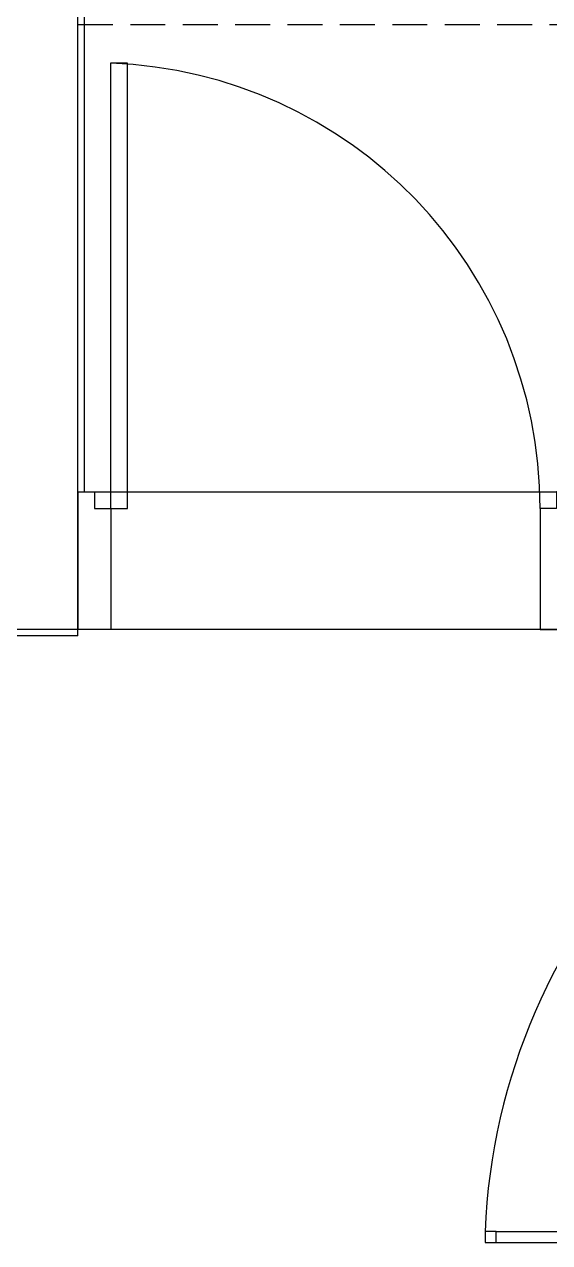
# Model space of a CAD drawing. Header units: millimetres. Extents: x -551172 to 232469, y -3435 to 261611.
# Drawn here: x 37504 to 38459, y 105770 to 107985 of the extents above; entities that cross this region are included whole.
import ezdxf

# ---------------------------------------------------------------- set-up
doc = ezdxf.new("R2010")
doc.units = ezdxf.units.MM
doc.header["$LTSCALE"] = 10
doc.linetypes.add('HIDDEN', pattern=[9.525, 6.35, -3.175])
for name, color, linetype in [('C-FIN', 5, 'Continuous'), ('F-FIN', 5, 'Continuous'), ('F-PAT', 250, 'Continuous'), ('도면층2', 2, 'Continuous'), ('도면층4', 4, 'Continuous'), ('도면층5', 5, 'Continuous')]:
    doc.layers.add(name, color=color, linetype=linetype)

msp = doc.modelspace()

# ---------------------------------------------------------------- linework, layer by layer
at = {"layer": 'C-FIN'}
msp.add_line((37601.4, 106873.3), (37601.4, 106885.3), dxfattribs=at)
at = {"layer": 'F-FIN'}
for p, q in [((37613.4, 107135.3), (37613.4, 111945.3)), ((37601.4, 106873.3), (37389.4, 106873.3))]:
    msp.add_line(p, q, dxfattribs=at)
at = {"layer": 'F-PAT', "color": 8, "linetype": 'HIDDEN'}
for p, q in [((37601.4, 107985.3), (41191.4, 107985.3)), ((37601.4, 107135.3), (37601.4, 107935.3))]:
    msp.add_line(p, q, dxfattribs=at)
at = {"layer": '도면층2'}
for p, q in [((37601.4, 107085.3), (37601.4, 112345.3)), ((37601.4, 107085.3), (37601.4, 106885.3)), ((37601.4, 106885.3), (37401.4, 106885.3))]:
    msp.add_line(p, q, dxfattribs=at)
at = {"layer": '도면층4'}
for p, q in [((37661.4, 107105.3), (37661.4, 107915.3)), ((37661.4, 107915.3), (37691.4, 107915.3)), ((37691.4, 107105.3), (37691.4, 107914.7)), ((37601.4, 106885.3), (37601.4, 107135.3)), ((37601.4, 107135.3), (38501.4, 107135.3)), ((37601.4, 107135.3), (37601.4, 106885.3)), ((37661.4, 107105.3), (37691.4, 107105.3)), ((38501.4, 106885.3), (37601.4, 106885.3)), ((38361.7, 105790.3), (39411.1, 105790.3)), ((38361.7, 105770.3), (39411.1, 105770.3))]:
    msp.add_line(p, q, dxfattribs=at)
for points in [[(37601.4, 107135.3), (37631.4, 107135.3), (37631.4, 107105.3), (37661.4, 107105.3), (37661.4, 106885.3), (37631.4, 106885.3), (37631.4, 106885.3), (37601.4, 106885.3), (37601.4, 107135.3)], [(38501.4, 107135.3), (38471.4, 107135.3), (38471.4, 107105.3), (38441.4, 107105.3), (38441.4, 106885.3), (38471.4, 106885.3), (38471.4, 106885.3), (38501.4, 106885.3), (38501.4, 107135.3)]]:
    msp.add_lwpolyline(points, dxfattribs=at)
msp.add_lwpolyline([(38341.4, 105790.3), (38341.4, 105770.3), (38361.7, 105770.3), (38361.7, 105790.3)], close=True, dxfattribs=at)
at = {"layer": '도면층5'}
for centre, radius, start, end in [((37631.4, 107105.3), 810, 0, 87.8774), ((39458.9, 105745.3), 1118.4, 94.4883, 177.6941)]:
    msp.add_arc(centre, radius, start, end, dxfattribs=at)

doc.saveas('drawing.dxf')
